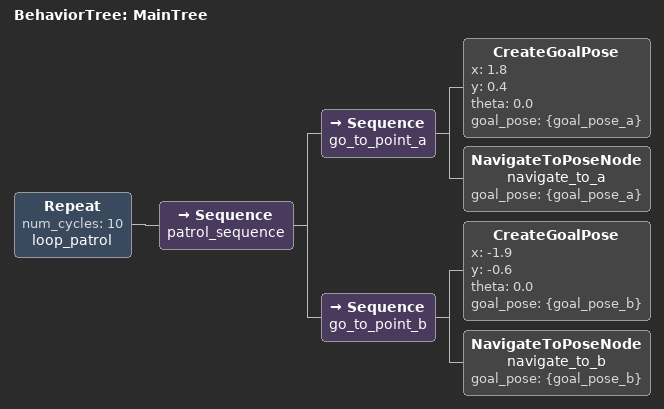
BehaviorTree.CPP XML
<root main_tree_to_execute="MainTree">
  <!-- Arbol de comportamiento de ejecucion continua -->
  <BehaviorTree ID="MainTree">
    <Repeat num_cycles="10" name="loop_patrol">
      <Sequence name="patrol_sequence">
        <Sequence name="go_to_point_a">
          <CreateGoalPose x="1.8" y="0.4" theta="0.0" goal_pose="{goal_pose_a}"/>
          <NavigateToPoseNode name="navigate_to_a" goal_pose="{goal_pose_a}"/>
        </Sequence>
        <Sequence name="go_to_point_b">
          <CreateGoalPose x="-1.9" y="-0.6" theta="0.0" goal_pose="{goal_pose_b}"/>
          <NavigateToPoseNode name="navigate_to_b" goal_pose="{goal_pose_b}"/>
        </Sequence>
      </Sequence>
    </Repeat>
  </BehaviorTree>
</root>
